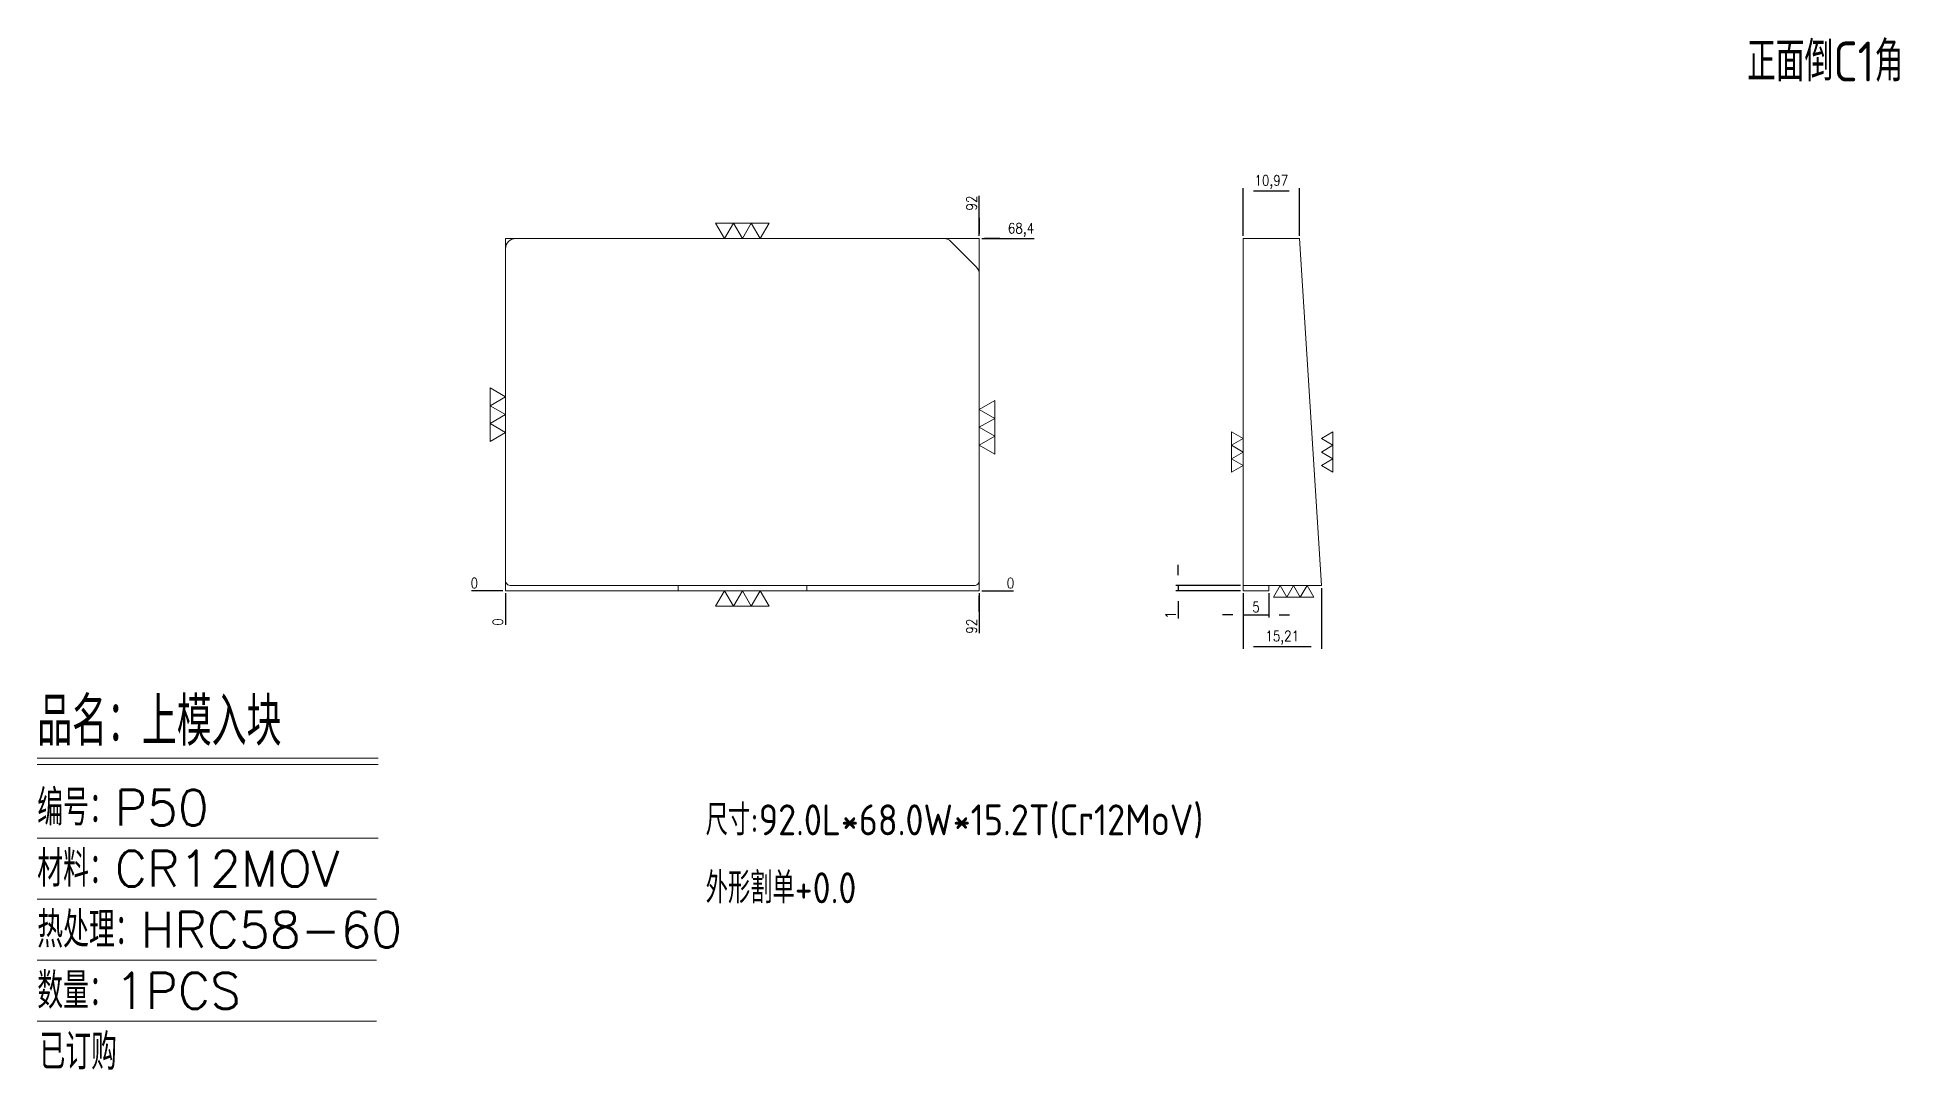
# Model space of a CAD drawing. Header units: millimetres. Extents: x 92436 to 92798, y 7197 to 7398.
import ezdxf

# ---------------------------------------------------------------- set-up
doc = ezdxf.new("R2010")
doc.units = ezdxf.units.MM
doc.linetypes.add('HIDDEN', pattern=[0])
for name, color, linetype in [('DIM', 4, 'Continuous'), ('PPS_P', 2, 'Continuous'), ('PRESS', 3, 'Continuous'), ('TEXT', 4, 'Continuous')]:
    doc.layers.add(name, color=color, linetype=linetype)
doc.styles.add('chinesef_fs', font='simplex.shx', dxfattribs={"bigfont": 'gbcbig.shx'})
doc.styles.add('gbenor', font='gbenor.shx', dxfattribs={"bigfont": 'gbcbig.shx'})
doc.styles.get("Standard").update_dxf_attribs({"font": 'txt.shx', "width": 0.85, "bigfont": 'ctxt.shx'})
doc.dimstyles.new('T-2-WX', dxfattribs={"dimtxt": 2, "dimasz": 2, "dimexe": 0.5, "dimexo": 0.5, "dimgap": 0.5, "dimtad": 1, "dimtxsty": 'Standard', "dimblk": 'OPEN30', "dimcen": 0, "dimazin": 3, "dimtfac": 1, "dimtmove": 0, "dimatfit": 3, "dimldrblk": 'OPEN30', "dimlwd": -1, "dimlwe": -1})

# ---------------------------------------------------------------- blocks, each defined once
blk = doc.blocks.new('*D7579')
at = {"layer": 'Defpoints', "color": 0}
for p in [(92527.27, 7290.34), (92619.27, 7290.34), (92624.27, 7290.34)]:
    blk.add_point(p, dxfattribs=at)
at = {"layer": 'DIM', "color": 0}
blk.add_line((92619.77, 7290.34), (92625.9, 7290.34), dxfattribs=at)
at = {"layer": 'DIM', "color": 0, "lineweight": 5, "insert": (92625.33, 7291.84), "char_height": 2, "attachment_point": 5}
blk.add_mtext('0', dxfattribs=at)
blk = doc.blocks.new('_Open30')
blk = doc.blocks.new('*D7580')
at = {"layer": 'Defpoints', "color": 0}
for p in [(92619.27, 7358.73), (92624.27, 7358.73), (92527.27, 7290.34)]:
    blk.add_point(p, dxfattribs=at)
at = {"layer": 'DIM', "color": 0}
for p, q in [((92619.77, 7358.73), (92623.27, 7358.73)), ((92623.27, 7358.73), (92620.27, 7358.73)), ((92620.27, 7358.73), (92629.95, 7358.73))]:
    blk.add_line(p, q, dxfattribs=at)
at = {"layer": 'DIM', "color": 0, "lineweight": 5, "insert": (92627.36, 7360.42), "char_height": 2, "attachment_point": 5}
blk.add_mtext('68,4', dxfattribs=at)
blk = doc.blocks.new('*D7581')
at = {"layer": 'Defpoints', "color": 0}
for p in [(92522.27, 7290.34), (92527.27, 7290.34), (92527.27, 7290.34)]:
    blk.add_point(p, dxfattribs=at)
at = {"layer": 'DIM', "color": 0}
blk.add_line((92526.77, 7290.34), (92520.63, 7290.34), dxfattribs=at)
at = {"layer": 'DIM', "color": 0, "lineweight": 5, "insert": (92521.2, 7291.84), "char_height": 2, "attachment_point": 5}
blk.add_mtext('0', dxfattribs=at)
blk = doc.blocks.new('*D7582')
at = {"layer": 'Defpoints', "color": 0}
for p in [(92527.27, 7290.34), (92619.27, 7290.34), (92619.27, 7285.34)]:
    blk.add_point(p, dxfattribs=at)
at = {"layer": 'DIM', "color": 0}
for p, q in [((92619.27, 7289.84), (92619.27, 7286.34)), ((92619.27, 7286.34), (92619.27, 7289.34)), ((92619.27, 7289.34), (92619.27, 7282.08))]:
    blk.add_line(p, q, dxfattribs=at)
at = {"layer": 'DIM', "color": 0, "lineweight": 5, "insert": (92617.77, 7283.46), "char_height": 2, "attachment_point": 5, "rotation": 90}
blk.add_mtext('92', dxfattribs=at)
blk = doc.blocks.new('*D7583')
at = {"layer": 'Defpoints', "color": 0}
for p in [(92527.27, 7290.34), (92527.27, 7290.34), (92527.27, 7285.34)]:
    blk.add_point(p, dxfattribs=at)
at = {"layer": 'DIM', "color": 0}
blk.add_line((92527.27, 7289.84), (92527.27, 7283.7), dxfattribs=at)
at = {"layer": 'DIM', "color": 0, "lineweight": 5, "insert": (92525.77, 7284.27), "char_height": 2, "attachment_point": 5, "rotation": 90}
blk.add_mtext('0', dxfattribs=at)
blk = doc.blocks.new('*D7584')
at = {"layer": 'Defpoints', "color": 0}
for p in [(92619.27, 7363.73), (92619.27, 7358.73), (92527.27, 7290.34)]:
    blk.add_point(p, dxfattribs=at)
at = {"layer": 'DIM', "color": 0}
for p, q in [((92619.27, 7359.73), (92619.27, 7366.99)), ((92619.27, 7359.23), (92619.27, 7362.73)), ((92619.27, 7362.73), (92619.27, 7359.73))]:
    blk.add_line(p, q, dxfattribs=at)
at = {"layer": 'DIM', "color": 0, "lineweight": 5, "insert": (92617.77, 7365.61), "char_height": 2, "attachment_point": 5, "rotation": 90}
blk.add_mtext('92', dxfattribs=at)
blk = doc.blocks.new('*D7585')
at = {"layer": 'Defpoints', "color": 0}
for p in [(92670.5, 7290.34), (92685.7, 7291.34), (92685.7, 7279.54)]:
    blk.add_point(p, dxfattribs=at)
at = {"layer": 'DIM', "color": 0}
for p, q in [((92670.5, 7289.84), (92670.5, 7279.04)), ((92685.7, 7290.84), (92685.7, 7279.04)), ((92672.5, 7279.54), (92683.7, 7279.54))]:
    blk.add_line(p, q, dxfattribs=at)
at = {"layer": 'DIM', "color": 0, "lineweight": 5, "insert": (92678.1, 7281.23), "char_height": 2, "attachment_point": 5}
blk.add_mtext('15,21', dxfattribs=at)
blk = doc.blocks.new('*D7586')
at = {"layer": 'Defpoints', "color": 0}
for p in [(92657.92, 7290.34), (92670.5, 7291.34), (92670.5, 7290.34)]:
    blk.add_point(p, dxfattribs=at)
at = {"layer": 'DIM', "color": 0}
for p, q in [((92657.92, 7293.34), (92657.92, 7295.34)), ((92670, 7291.34), (92657.42, 7291.34)), ((92670, 7290.34), (92657.42, 7290.34)), ((92657.92, 7291.34), (92657.92, 7290.34)), ((92657.92, 7288.34), (92657.92, 7284.93))]:
    blk.add_line(p, q, dxfattribs=at)
at = {"layer": 'DIM', "color": 0, "lineweight": 5, "insert": (92656.42, 7285.63), "char_height": 2, "attachment_point": 5, "rotation": 90}
blk.add_mtext('1', dxfattribs=at)
blk = doc.blocks.new('*D7587')
at = {"layer": 'Defpoints', "color": 0}
for p in [(92670.5, 7290.34), (92675.5, 7290.34), (92675.5, 7285.66)]:
    blk.add_point(p, dxfattribs=at)
at = {"layer": 'DIM', "color": 0}
for p, q in [((92670.5, 7289.84), (92670.5, 7285.16)), ((92675.5, 7289.84), (92675.5, 7285.16)), ((92668.5, 7285.66), (92666.5, 7285.66)), ((92670.5, 7285.66), (92675.5, 7285.66)), ((92677.5, 7285.66), (92679.5, 7285.66))]:
    blk.add_line(p, q, dxfattribs=at)
at = {"layer": 'DIM', "color": 0, "lineweight": 5, "insert": (92673, 7287.16), "char_height": 2, "attachment_point": 5}
blk.add_mtext('5', dxfattribs=at)
blk = doc.blocks.new('*D7588')
at = {"layer": 'Defpoints', "color": 0}
for p in [(92681.46, 7368.02), (92670.5, 7358.73), (92681.46, 7358.73)]:
    blk.add_point(p, dxfattribs=at)
at = {"layer": 'DIM', "color": 0}
for p, q in [((92670.5, 7359.23), (92670.5, 7368.52)), ((92672.5, 7368.02), (92679.46, 7368.02)), ((92681.46, 7359.23), (92681.46, 7368.52))]:
    blk.add_line(p, q, dxfattribs=at)
at = {"layer": 'DIM', "color": 0, "lineweight": 5, "insert": (92675.98, 7369.71), "char_height": 2, "attachment_point": 5}
blk.add_mtext('10,97', dxfattribs=at)

msp = doc.modelspace()

# ---------------------------------------------------------------- linework, layer by layer
at = {"layer": 'DIM', "color": 4, "linetype": 'Continuous', "lineweight": 5}
for p, q in [((92436.323, 7257.813), (92502.514, 7257.813)), ((92436.323, 7256.593), (92502.514, 7256.593)), ((92436.323, 7242.302), (92502.514, 7242.302)), ((92436.323, 7230.452), (92502.227, 7230.452)), ((92436.323, 7218.601), (92502.227, 7218.601)), ((92436.323, 7206.751), (92502.227, 7206.751))]:
    msp.add_line(p, q, dxfattribs=at)
at = {"layer": 'PPS_P', "linetype": 'HIDDEN', "lineweight": 5}
msp.add_line((92560.766, 7291.337), (92585.766, 7291.337), dxfattribs=at)
at = {"layer": 'PPS_P', "color": 1, "linetype": 'Continuous', "lineweight": 5}
msp.add_lwpolyline([(92585.766, 7291.337), (92585.766, 7290.337), (92560.766, 7290.337), (92560.766, 7291.337), (92528.266, 7291.337, -0.4142136), (92527.266, 7292.337), (92527.266, 7356.734, -0.4142136), (92529.266, 7358.734), (92612.357, 7358.734, -0.1989124), (92613.771, 7358.148), (92618.68, 7353.24, -0.1989124), (92619.266, 7351.826), (92619.266, 7292.337, -0.4142136), (92618.266, 7291.337)], format="xyb", close=True, dxfattribs=at)
at = {"layer": 'PPS_P', "linetype": 'Continuous', "lineweight": 5}
msp.add_lwpolyline([(92685.705, 7291.337), (92670.496, 7291.337), (92670.496, 7358.734), (92681.464, 7358.734)], close=True, dxfattribs=at)
at = {"layer": 'PPS_P', "lineweight": 5}
msp.add_lwpolyline([(92670.496, 7290.337), (92675.496, 7290.337), (92675.496, 7291.337), (92670.496, 7291.337)], close=True, dxfattribs=at)
at = {"layer": 'PRESS', "lineweight": 5}
for points in [[(92578.462, 7361.734), (92576.73, 7358.734), (92574.998, 7361.734), (92573.266, 7358.734), (92571.534, 7361.734), (92569.801, 7358.734), (92568.069, 7361.734), (92578.462, 7361.734)], [(92524.266, 7329.73), (92527.266, 7327.998), (92524.266, 7326.266), (92527.266, 7324.534), (92524.266, 7322.802), (92527.266, 7321.07), (92524.266, 7319.338), (92524.266, 7329.73)], [(92622.266, 7316.885), (92619.266, 7318.617), (92622.266, 7320.349), (92619.266, 7322.082), (92622.266, 7323.814), (92619.266, 7325.546), (92622.266, 7327.278), (92622.266, 7316.885)], [(92668.246, 7321.172), (92670.496, 7319.873), (92668.246, 7318.574), (92670.496, 7317.275), (92668.246, 7315.976), (92670.496, 7314.677), (92668.246, 7313.378), (92668.246, 7321.172)], [(92687.955, 7313.378), (92685.705, 7314.677), (92687.955, 7315.976), (92685.705, 7317.275), (92687.955, 7318.574), (92685.705, 7319.873), (92687.955, 7321.172), (92687.955, 7313.378)], [(92568.069, 7287.334), (92569.801, 7290.334), (92571.534, 7287.334), (92573.266, 7290.334), (92574.998, 7287.334), (92576.73, 7290.334), (92578.462, 7287.334), (92568.069, 7287.334)], [(92676.416, 7289.087), (92677.715, 7291.337), (92679.014, 7289.087), (92680.313, 7291.337), (92681.612, 7289.087), (92682.911, 7291.337), (92684.21, 7289.087), (92676.416, 7289.087)]]:
    msp.add_lwpolyline(points, close=True, dxfattribs=at)
at = {"layer": 'PRESS', "color": 8, "linetype": 'HIDDEN', "lineweight": 5}
msp.add_lwpolyline([(92527.266, 7290.334), (92527.266, 7358.734), (92619.266, 7358.734), (92619.266, 7290.334)], close=True, dxfattribs=at)

# ---------------------------------------------------------------- texts
at = {"layer": 'DIM', "color": 3, "linetype": 'Continuous', "lineweight": 5, "style": 'chinesef_fs'}
for s, height, p in [('品名：上模入块', 9.4107, (92436.323, 7260.253)), ('编号：P50', 6.9709, (92436.323, 7244.742)), ('材料：CR12MOV', 6.9709, (92436.323, 7232.892)), ('热处理：HRC58-60', 6.97089, (92436.323, 7221.041)), ('数量：1PCS', 6.9709, (92436.323, 7209.191)), ('已订购', 6.9709, (92436.747, 7197.34))]:
    msp.add_text(s, height=height, dxfattribs=at).set_placement(p)
at = {"layer": 'PRESS', "color": 4, "lineweight": 5, "style": 'gbenor'}
msp.add_text('尺寸:92.0L*68.0W*15.2T(Cr12MoV)', height=6, dxfattribs=at).set_placement((92566.139, 7242.853))
at = {"layer": 'PRESS', "color": 1, "lineweight": 5, "style": 'gbenor'}
msp.add_text('外形割单+0.0', height=6, dxfattribs=at).set_placement((92566.139, 7229.661))
at = {"layer": 'TEXT', "color": 4, "lineweight": 5, "style": 'gbenor'}
msp.add_text('正面倒C1角', height=7.7425, dxfattribs=at).set_placement((92768.384, 7389.234))

# ---------------------------------------------------------------- dimensions: what is measured, and where the dimension line sits
at = {"layer": 'DIM', "lineweight": 5}
for base, p1, p2, picture, middle in [((92681.464, 7368.02), (92670.496, 7358.734), (92681.464, 7358.734), '*D7588', (92675.98, 7369.71)), ((92675.496, 7285.664), (92670.496, 7290.337), (92675.496, 7290.337), '*D7587', (92672.996, 7287.164)), ((92685.705, 7279.542), (92670.496, 7290.337), (92685.705, 7291.337), '*D7585', (92678.1, 7281.232))]:
    dim = msp.add_linear_dim(base=base, p1=p1, p2=p2, dimstyle='T-2-WX', dxfattribs=at)
    dim.commit()
    dim.dimension.update_dxf_attribs({"geometry": picture, "text_midpoint": middle})
for feature_location, offset, dtype, origin, picture, middle in [((92619.266, 7358.734), (0, 5), 1, (92527.266, 7290.337), '*D7584', (92617.766, 7365.61)), ((92619.266, 7358.734), (5, 0), 0, (92527.266, 7290.337), '*D7580', (92627.356, 7360.425)), ((92527.265580197, 7290.337259164), (-5, 0), 0, (92527.265580197, 7290.337259164), '*D7581', (92521.19891353, 7291.837259164)), ((92619.265580217, 7290.337259164), (5, 0), 0, (92527.265580197, 7290.337259164), '*D7579', (92625.332246884, 7291.837259164)), ((92527.265580197, 7290.337259164), (0, -5), 1, (92527.265580197, 7290.337259164), '*D7583', (92525.765580197, 7284.270592497)), ((92619.266, 7290.337), (0, -5), 1, (92527.266, 7290.337), '*D7582', (92617.766, 7283.461))]:
    dim = msp.add_ordinate_dim(feature_location=feature_location, offset=offset, dtype=dtype, origin=origin, dimstyle='T-2-WX', dxfattribs=at)
    dim.commit()
    dim.dimension.update_dxf_attribs({"geometry": picture, "text_midpoint": middle})
dim = msp.add_linear_dim(base=(92657.92, 7290.337), p1=(92670.496, 7291.337), p2=(92670.496, 7290.337), angle=90, dimstyle='T-2-WX', dxfattribs=at)
dim.commit()
dim.dimension.update_dxf_attribs({"geometry": '*D7586', "text_midpoint": (92656.42, 7285.635)})

doc.saveas('drawing.dxf')
